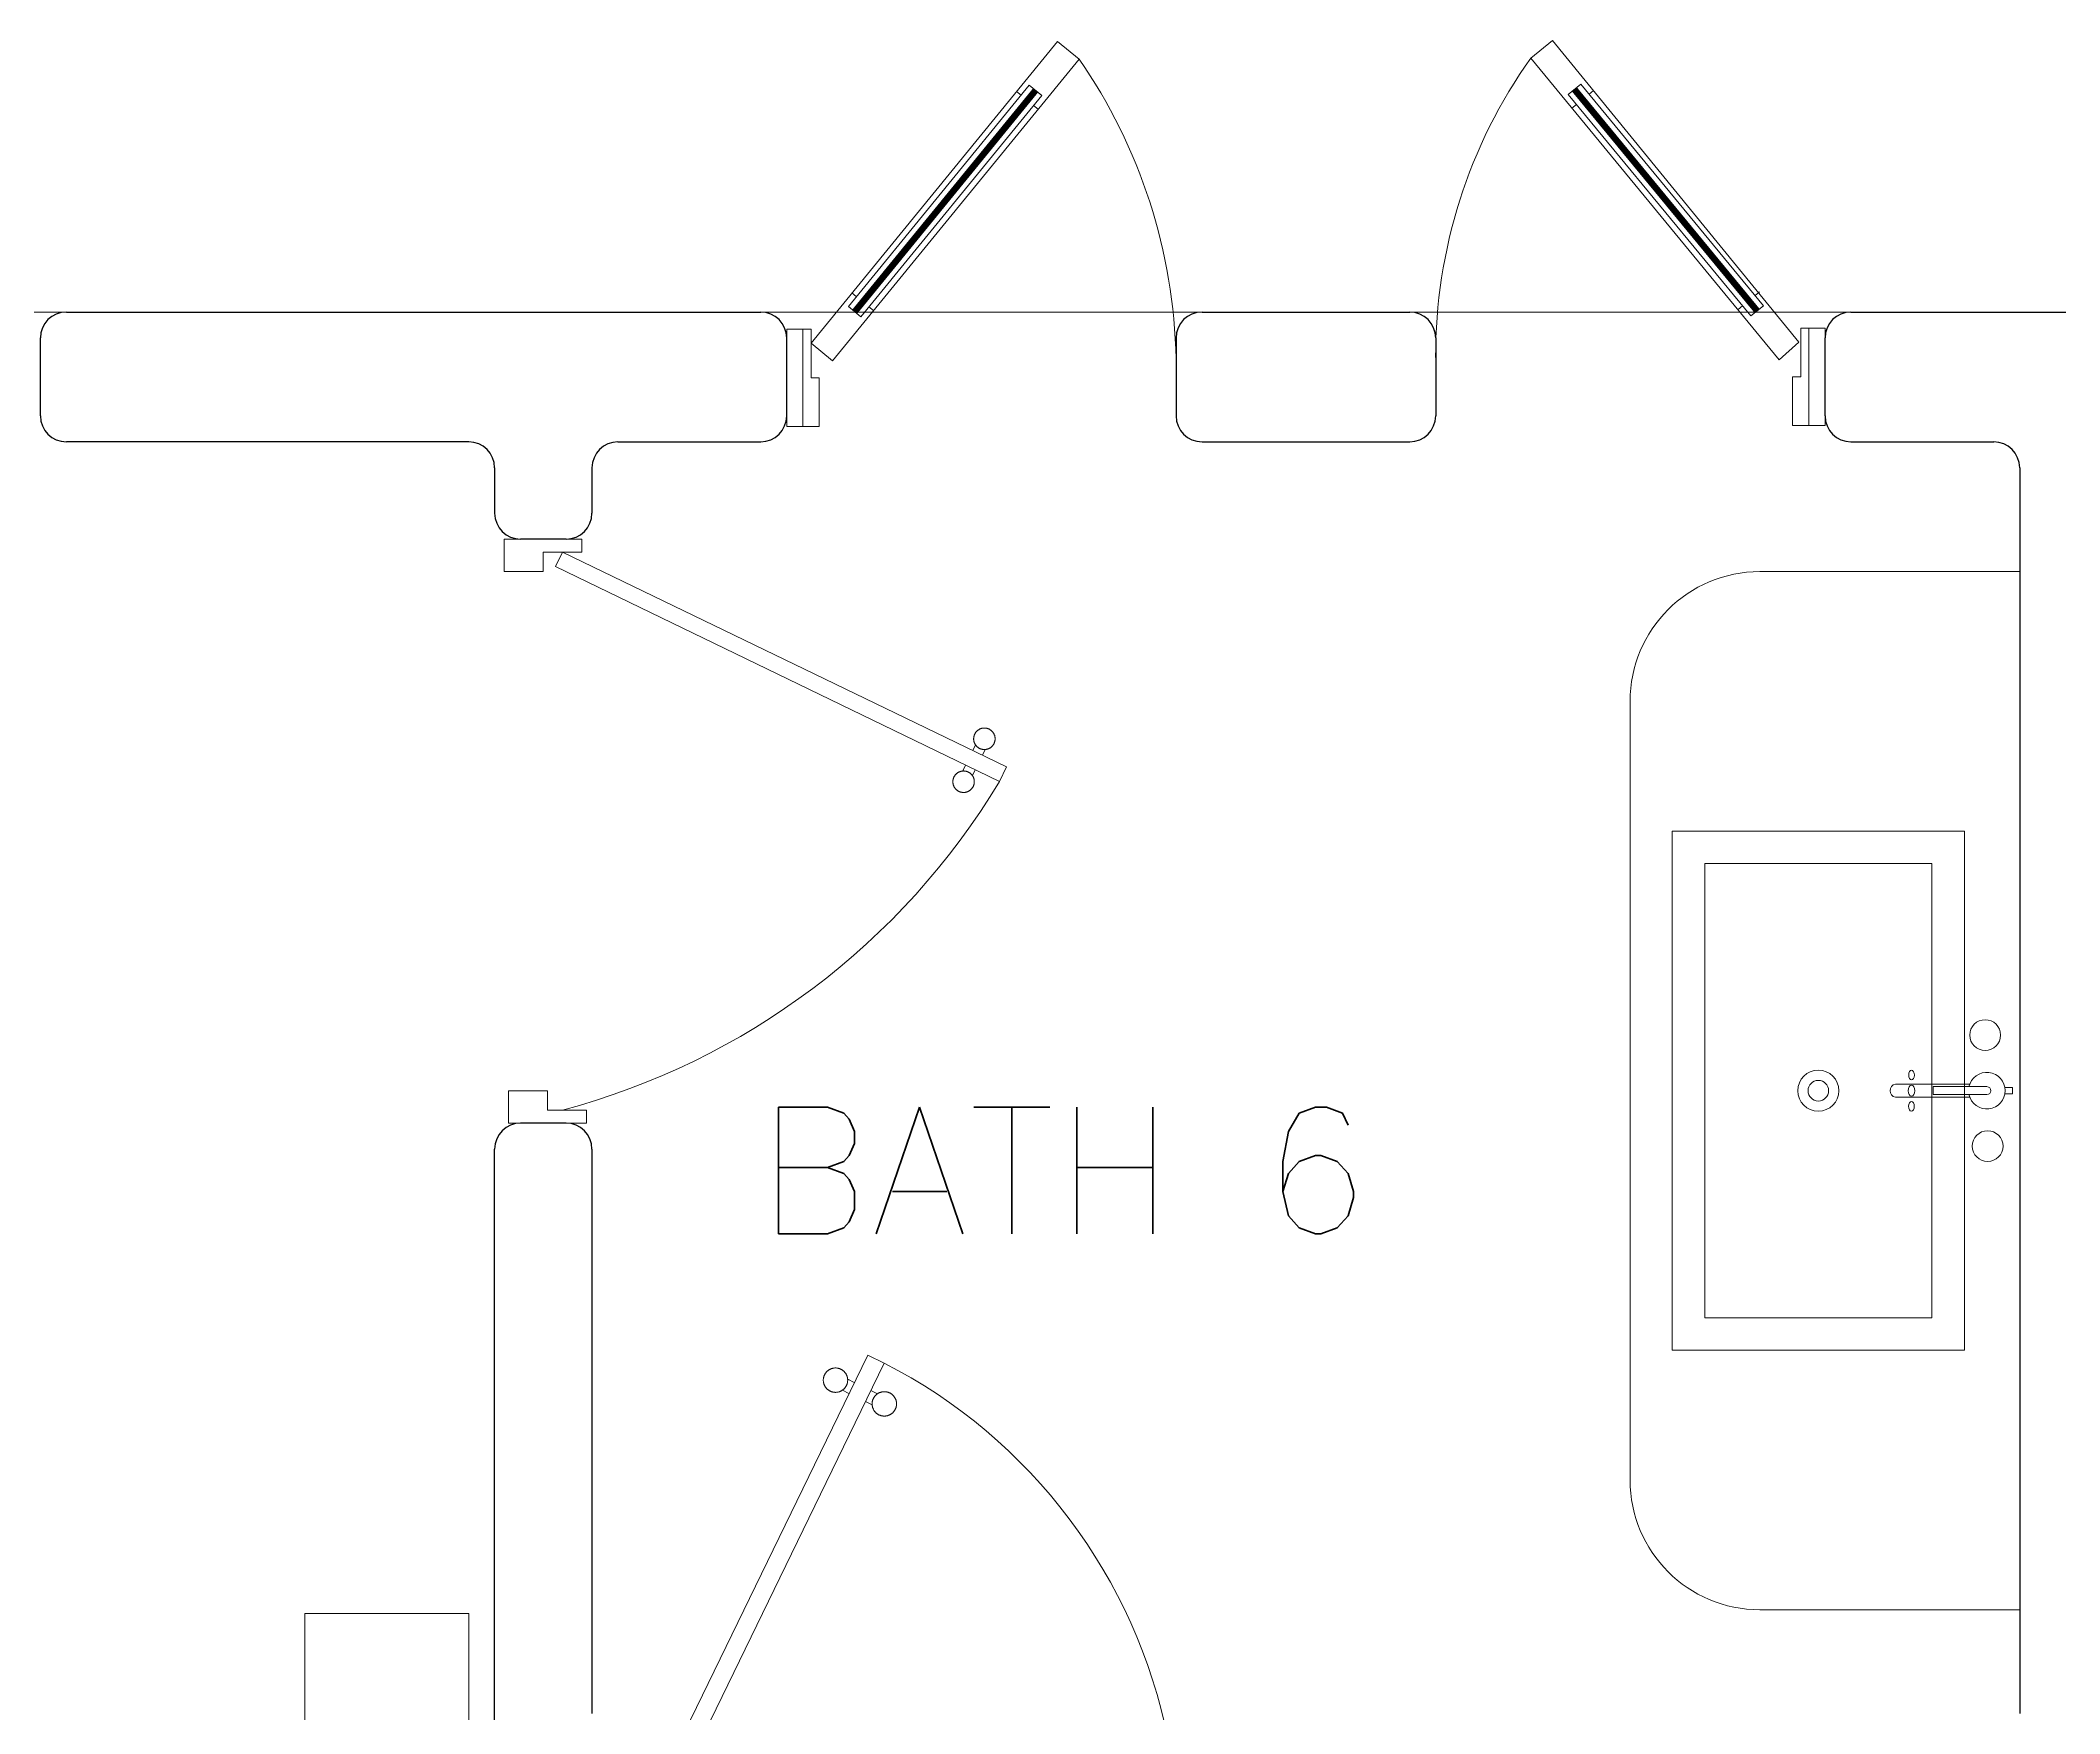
# Model space of a CAD drawing. Header units: metres. Extents: x -44 to 358, y -286 to 66.
# Drawn here: x 29.792 to 32.903, y -73.025 to -70.447 of the extents above; entities that cross this region are included whole.
import ezdxf

# ---------------------------------------------------------------- set-up
doc = ezdxf.new("R2010")
doc.units = ezdxf.units.M
doc.header["$LTSCALE"] = 0.3
doc.layers.add('1', color=1, linetype='Continuous')
doc.layers.add('TEXTOS', color=4, linetype='Continuous')
for name, color, linetype, lineweight in [('A-DOOR', 7, 'Continuous', 5), ('A-WALL', 7, 'Continuous', 30), ('baños', 141, 'Continuous', 0), ('Columnas', 7, 'Continuous', 18), ('MOBILIARIOS', 252, 'Continuous', 0), ('piscina', 7, 'Continuous', 0), ('piso', 251, 'Continuous', 18)]:
    doc.layers.add(name, color=color, linetype=linetype, lineweight=lineweight)

# ---------------------------------------------------------------- blocks, each defined once
blk = doc.blocks.new('P90')
at = {"layer": 'A-DOOR'}
for p, q in [((-0.0476, -0.8576), (0.6364, -0.5264)), ((0.6473, -0.5489), (0.6364, -0.5264)), ((-0.0368, -0.88), (0.6473, -0.5489)), ((0.5843, -0.5517), (0.58, -0.5427)), ((0.5992, -0.5445), (0.5949, -0.5355)), ((0.5952, -0.5741), (0.5995, -0.5831)), ((0.6101, -0.5669), (0.6144, -0.5759)), ((-0.0368, -0.88), (-0.0476, -0.8576))]:
    blk.add_line(p, q, dxfattribs=at)
for points in [[(-0.06, -0.02), (-0.06, -0.05), (-0.12, -0.05), (-0.12, 0), (0, 0), (0, -0.02)], [(-0.0668, -0.88), (-0.0668, -0.85), (-0.1268, -0.85), (-0.1268, -0.9), (-0.0068, -0.9), (-0.0068, -0.88)]]:
    blk.add_lwpolyline(points, close=True, dxfattribs=at)
blk.add_arc((-0.3259, -1.105), 1.1228, 31.0139, 75.0797, dxfattribs=at)
for points in [[(0.5812, -0.5096), (0.5857, -0.5096), (0.5933, -0.5141), (0.5977, -0.5218), (0.5977, -0.5306), (0.5933, -0.5383), (0.5856, -0.5427), (0.5767, -0.5427), (0.5691, -0.5383), (0.5647, -0.5306), (0.5647, -0.5217), (0.5691, -0.514), (0.5768, -0.5096), (0.5812, -0.5096)], [(0.6133, -0.5758), (0.6177, -0.5758), (0.6254, -0.5803), (0.6298, -0.5879), (0.6298, -0.5968), (0.6253, -0.6045), (0.6176, -0.6089), (0.6088, -0.6089), (0.6011, -0.6044), (0.5967, -0.5967), (0.5967, -0.5879), (0.6011, -0.5802), (0.6088, -0.5758), (0.6133, -0.5758)]]:
    blk.add_open_spline(points, degree=2, dxfattribs=at)
blk = doc.blocks.new('A$C3685e79b')
at = {"layer": 'A-DOOR'}
for p, q in [((0.0125, 0.05), (0.3248, 0.6926)), ((0.3248, 0.6926), (0.3503, 0.6802)), ((0.038, 0.0376), (0.3503, 0.6802)), ((0.3042, 0.6503), (0.294, 0.6552)), ((0.296, 0.6333), (0.2858, 0.6383)), ((0.3297, 0.6379), (0.3399, 0.6329)), ((0.3215, 0.621), (0.3317, 0.616)), ((0.038, 0.0376), (0.0125, 0.05))]:
    blk.add_line(p, q, dxfattribs=at)
for points in [[(0, 0), (0.025, 0), (0.025, 0.025), (0.0125, 0.025), (0.0125, 0.1), (0, 0.1), (0, 0)], [(0.8, 0), (0.775, 0), (0.775, 0.025), (0.7875, 0.025), (0.7875, 0.1), (0.8, 0.1), (0.8, 0)]]:
    blk.add_lwpolyline(points, dxfattribs=at)
blk.add_arc((-0.0309, -0.0619), 0.8343, 11.1901, 62.8126, dxfattribs=at)
for points in [[(0.294, 0.6539), (0.294, 0.659), (0.289, 0.6677), (0.2802, 0.6727), (0.2702, 0.6727), (0.2614, 0.6677), (0.2564, 0.6589), (0.2564, 0.6489), (0.2614, 0.6401), (0.2702, 0.6351), (0.2803, 0.6351), (0.289, 0.6401), (0.294, 0.6489), (0.294, 0.6539)], [(0.3693, 0.6173), (0.3693, 0.6224), (0.3642, 0.6311), (0.3555, 0.6361), (0.3454, 0.6361), (0.3367, 0.6311), (0.3316, 0.6224), (0.3317, 0.6123), (0.3367, 0.6035), (0.3454, 0.5985), (0.3555, 0.5985), (0.3643, 0.6036), (0.3693, 0.6123), (0.3693, 0.6173)]]:
    blk.add_open_spline(points, degree=2, dxfattribs=at)
blk = doc.blocks.new('A$C8d867532')
at = {"layer": 'baños', "linetype": 'Continuous'}
blk.add_line((0.0395, 0.4062, 0), (0.1223, 0.4062, 0.0004), dxfattribs=at)
at = {"layer": 'baños'}
for points in [[(0.0743, 0.8), (0.5243, 0.8), (0.5243, 0), (0.0743, 0)], [(0.1243, 0.75), (0.4743, 0.75), (0.4743, 0.05), (0.1243, 0.05)]]:
    blk.add_lwpolyline(points, close=True, dxfattribs=at)
at = {"layer": 'baños', "linetype": 'Continuous'}
for points, elevation in [([(0.0114, 0.405), (0.0005, 0.405), (0, 0.4043), (0, 0.3957)], 0), ([(0.1223, 0.4062), (0.1223, 0.3939)], 0.0004), ([(0, 0.3957), (0.0005, 0.395), (0.0114, 0.395)], 0)]:
    blk.add_lwpolyline(points, dxfattribs=dict(at, elevation=elevation))
blk.add_lwpolyline([(0.0672, 0.3939, -9.082434), (0.0672, 0.4062)], format="xyb", dxfattribs=at)
at = {"layer": 'baños', "linetype": 'Continuous', "elevation": 0}
for points in [[(0.0333, 0.4, -0.385153), (0.0395, 0.4062), (0.0395, 0.4062)], [(0.0661, 0.4101), (0.1804, 0.4101, -0.363105), (0.1887, 0.4, -0.363105), (0.1804, 0.39), (0.0661, 0.39)], [(0.0333, 0.4, 0.385153), (0.0395, 0.3939), (0.0395, 0.3939)]]:
    blk.add_lwpolyline(points, format="xyb", dxfattribs=at)
at = {"layer": 'baños', "linetype": 'Continuous', "extrusion": (1.31781e-06, -1, -8.43443e-26), "elevation": -0.3939}
blk.add_lwpolyline([(0.1223, 0.0004), (0.0395, 0)], close=True, dxfattribs=at)
at = {"layer": 'baños', "linetype": 'Continuous'}
for centre, radius in [((0.0422, 0.4857), 0.0237), ((0.2993, 0.4), 0.0317), ((0.2993, 0.4), 0.0159), ((0.0384, 0.3146), 0.0237)]:
    blk.add_circle(centre, radius, dxfattribs=at)
at = {"layer": 'baños', "linetype": 'Continuous', "extrusion": (3.61622e-27, 8.43443e-26, -1)}
for centre, major_axis, ratio in [((0.1558, 0.4), (0, -0.0085), 0.599546), ((0.1557, 0.424), (0.00005, -0.0075), 0.581577), ((0.1558, 0.376), (0.00005, -0.0075), 0.581577)]:
    blk.add_ellipse(centre, major_axis=major_axis, ratio=ratio, dxfattribs=at)
at = {"layer": 'baños', "linetype": 'Continuous', "flags": 8}
for tag, p in [('TRADENAME', (0.1887, 0.4, 0)), ('MODELNUMBER', (0.1887, 0.4, 0)), ('MATERIAL', (0.1888, 0.4, 0)), ('PRODUCT', (0.1888, 0.4, 0))]:
    blk.add_attdef(tag, p, '', height=0.0000254, rotation=270.0001, dxfattribs=at)
at = {"layer": 'baños', "linetype": 'Continuous'}
for tag, p in [('MATERIAL', (0.299, 0.3999)), ('PRODUCT', (0.299, 0.3999)), ('TRADENAME', (0.2991, 0.3999)), ('MODELNUMBER', (0.2991, 0.3999))]:
    blk.add_attdef(tag, p, '', height=0.0000254, rotation=90.0001, dxfattribs=at)
blk = doc.blocks.new('PL BASE 1N NASAS 09')
at = {"layer": 'A-DOOR', "extrusion": (0, 0, -1)}
for p, q in [((-109.4199, -34.9157), (-109.4269, -34.91)), ((-108.5449, -34.9142), (-108.5379, -34.9085)), ((-109.4006, -34.9315), (-109.3936, -34.9372)), ((-108.5642, -34.93), (-108.5712, -34.9357)), ((-109.6738, -35.2259), (-109.6808, -35.2203)), ((-108.2888, -35.2244), (-108.2818, -35.2187)), ((-109.6545, -35.2418), (-109.6475, -35.2475)), ((-108.3081, -35.2402), (-108.3151, -35.2459))]:
    blk.add_line(p, q, dxfattribs=at)
for points in [[(109.7436, -35.2977), (109.3636, -34.8326), (109.3303, -34.8598), (109.7103, -35.3249)], [(108.2212, -35.2961), (108.6012, -34.831), (108.6344, -34.8582), (108.2518, -35.3233)], [(109.3879, -34.916), (109.6667, -35.2573), (109.686, -35.2414), (109.4073, -34.9002)], [(108.5769, -34.9145), (108.2955, -35.2557), (108.2761, -35.2399), (108.5575, -34.8987)]]:
    blk.add_lwpolyline(points, close=True, dxfattribs=at)
at = {"layer": 'A-DOOR'}
for points in [[(-109.7561, -35.2763), (-109.7811, -35.2763), (-109.7811, -35.4263), (-109.7561, -35.4263)], [(-109.7311, -35.4263), (-109.7311, -35.3513), (-109.7436, -35.3513), (-109.7436, -35.2763), (-109.7561, -35.2763), (-109.7561, -35.4263)], [(-108.2311, -35.4247), (-108.2311, -35.3497), (-108.2185, -35.3497), (-108.2185, -35.2747), (-108.206, -35.2747), (-108.206, -35.4247)], [(-108.206, -35.2747), (-108.1811, -35.2747), (-108.1811, -35.4247), (-108.206, -35.4247)]]:
    blk.add_lwpolyline(points, close=True, dxfattribs=at)
at = {"layer": 'A-DOOR', "extrusion": (0, 0, -1)}
for centre, radius, start, end in [((110.0217, -35.3382), 0.8407, 145.3159, 178.8974), ((107.989, -35.3174), 0.7921, 359.8307, 35.4269)]:
    blk.add_arc(centre, radius, start, end, dxfattribs=at)
at = {"layer": 'A-WALL'}
for p, q in [((-110.8911, -35.2497), (-109.8211, -35.2497)), ((-109.1411, -35.2497), (-108.821, -35.2497)), ((-108.1411, -35.2497), (-107.6211, -35.2497)), ((-110.9311, -35.4097), (-110.9311, -35.2897)), ((-109.7811, -35.4097), (-109.7811, -35.2897)), ((-109.1811, -35.2897), (-109.1811, -35.4097)), ((-108.781, -35.2897), (-108.781, -35.4097)), ((-108.1811, -35.4097), (-108.1811, -35.2897)), ((-110.2711, -35.4497), (-110.8911, -35.4497)), ((-110.0411, -35.4497), (-109.8211, -35.4497)), ((-109.1411, -35.4497), (-108.821, -35.4497)), ((-108.1411, -35.4497), (-107.9211, -35.4497)), ((-110.2311, -35.4897), (-110.2311, -35.5597)), ((-110.0811, -35.4897), (-110.0811, -35.5597)), ((-107.8811, -35.4897), (-107.8811, -37.4097)), ((-110.1211, -35.5997), (-110.1911, -35.5997)), ((-110.1211, -36.4997), (-110.1911, -36.4997)), ((-110.2311, -39.9097), (-110.2311, -36.5397)), ((-110.0811, -36.5397), (-110.0811, -37.4097))]:
    blk.add_line(p, q, dxfattribs=at)
for centre, start, end in [((-110.8911, -35.2897), 90, 180), ((-109.8211, -35.2897), 0, 90), ((-109.1411, -35.2897), 90, 180), ((-108.821, -35.2897), 0, 90), ((-108.1411, -35.2897), 90, 180), ((-110.8911, -35.4097), 180, 270), ((-109.8211, -35.4097), 270, 0), ((-109.1411, -35.4097), 180, 270), ((-108.821, -35.4097), 270, 0), ((-108.1411, -35.4097), 180, 270), ((-110.2711, -35.4897), 0, 90), ((-110.0411, -35.4897), 90, 180), ((-107.9211, -35.4897), 0, 90), ((-110.1911, -35.5597), 180, 270), ((-110.1211, -35.5597), 270, 0), ((-110.1911, -36.5397), 90, 180), ((-110.1211, -36.5397), 0, 90)]:
    blk.add_arc(centre, 0.04, start, end, dxfattribs=at)
at = {"layer": 'baños'}
for p, q in [((-108.2815, -35.6497), (-107.8815, -35.6497)), ((-108.4815, -35.8497), (-108.4815, -37.0497)), ((-108.2815, -37.2497), (-107.8815, -37.2497))]:
    blk.add_line(p, q, dxfattribs=at)
for centre, start, end in [((-108.2815, -35.8497), 90, 180), ((-108.2815, -37.0497), 180, 270)]:
    blk.add_arc(centre, 0.2, start, end, dxfattribs=at)
at = {"layer": 'piscina', "extrusion": (0, 0, -1), "const_width": 0.01}
for points in [[(109.3976, -34.9081), (109.6763, -35.2493)], [(108.5672, -34.9066), (108.2858, -35.2478)]]:
    blk.add_lwpolyline(points, dxfattribs=at)
at = {"layer": 'piso'}
for p, q in [((-110.8911, -35.2497), (-113.7711, -35.2497)), ((-109.1411, -35.2497), (-109.8211, -35.2497)), ((-108.1411, -35.2497), (-108.821, -35.2497))]:
    blk.add_line(p, q, dxfattribs=at)
blk.add_blockref('A$C3685e79b', (-109.9811, -37.5497))
at = {"layer": '1'}
ref = blk.add_blockref('A$C8d867532', (-107.8921, -36.8497), dxfattribs=dict(at, xscale=-1))
ref.add_attrib('MATERIAL', 'VITREOUS CHINA', (-108.1911, -36.4498), dxfattribs={"layer": 'baños', "linetype": 'Continuous', "height": 0.0000254, "rotation": 89.9999})
ref.add_attrib('PRODUCT', 'BATHROOM SINK', (-108.1911, -36.4498), dxfattribs={"layer": 'baños', "linetype": 'Continuous', "height": 0.0000254, "rotation": 89.9999})
ref.add_attrib('TRADENAME', 'VOX', (-108.1912, -36.4498), dxfattribs={"layer": 'baños', "linetype": 'Continuous', "height": 0.0000254, "rotation": 89.9999})
ref.add_attrib('MODELNUMBER', 'K-5373', (-108.1912, -36.4498), dxfattribs={"layer": 'baños', "linetype": 'Continuous', "height": 0.0000254, "rotation": 89.9999})
ref.add_attrib('MATERIAL', 'BRASS', (-108.0809, -36.4497, 0), dxfattribs={"layer": 'baños', "linetype": 'Continuous', "height": 0.0000254, "rotation": 269.9999})
ref.add_attrib('PRODUCT', 'FAUCETS', (-108.0809, -36.4497, 0), dxfattribs={"layer": 'baños', "linetype": 'Continuous', "height": 0.0000254, "rotation": 269.9999})
ref.add_attrib('TRADENAME', 'PURIST', (-108.0808, -36.4497, 0), dxfattribs={"layer": 'baños', "linetype": 'Continuous', "height": 0.0000254, "rotation": 269.9999})
ref.add_attrib('MODELNUMBER', 'K-14404-4A', (-108.0808, -36.4497, 0), dxfattribs={"layer": 'baños', "linetype": 'Continuous', "height": 0.0000254, "rotation": 269.9999})
at = {"layer": 'A-DOOR', "xscale": -1, "rotation": 180}
blk.add_blockref('P90', (-110.0897, -36.4997), dxfattribs=at)
at = {"layer": 'TEXTOS', "insert": (-109.9607, -36.6702), "char_height": 0.195, "width": 3.404877, "attachment_point": 7}
blk.add_mtext('{\\Fromans|c0; BATH 6}', dxfattribs=at)
blk = doc.blocks.new('A$C58f5b6b7')
at = {"layer": 'MOBILIARIOS'}
for points in [[(0, 0.2526), (2, 0.2526), (2, 0), (0, 0)], [(0.382, 0.1596), (0.382, 0.1691), (1.618, 0.1691), (1.618, 0.1596)]]:
    blk.add_lwpolyline(points, close=True, dxfattribs=at)
for points in [[(1.6059, 0.1595), (1.5823, 0.1372), (1, 0.1372), (0.4177, 0.1372), (0.3941, 0.1595)], [(1.5823, 0.1372), (1.54, 0.0973), (0.46, 0.0973), (0.4177, 0.1372)]]:
    blk.add_lwpolyline(points, dxfattribs=at)
for points, degree in [([(0.4512, 0.2382, -0.0047), (0.4469, 0.2461, -0.0047), (0.4415, 0.2461, -0.0047), (0.4325, 0.2461, -0.0047), (0.4368, 0.237, -0.0047)], 3), ([(0.4368, 0.237, -0.0047), (0.4526, 0.2031, -0.0047), (0.4683, 0.1691, -0.0047)], 2), ([(0.4885, 0.1691, -0.0047), (0.4698, 0.2037, -0.0047), (0.4512, 0.2382, -0.0047)], 2), ([(1.5115, 0.1691, -0.0047), (1.5302, 0.2037, -0.0047), (1.5488, 0.2382, -0.0047)], 2), ([(1.5632, 0.237, -0.0047), (1.5474, 0.2031, -0.0047), (1.5317, 0.1691, -0.0047)], 2), ([(1.5488, 0.2382, -0.0047), (1.5531, 0.2461, -0.0047), (1.5585, 0.2461, -0.0047), (1.5675, 0.2461, -0.0047), (1.5632, 0.237, -0.0047)], 3), ([(0.4368, 0.0172, -0.0047), (0.4554, 0.0572, -0.0047), (0.474, 0.0973, -0.0047)], 2), ([(0.4951, 0.0973, -0.0047), (0.4731, 0.0566, -0.0047), (0.4512, 0.016, -0.0047)], 2), ([(1.5049, 0.0973), (1.5269, 0.0566), (1.5488, 0.016)], 2), ([(1.5632, 0.0172), (1.5446, 0.0572), (1.526, 0.0973)], 2)]:
    blk.add_open_spline(points, degree=degree, dxfattribs=at)
for points in [[(0.4512, 0.016, -0.0047), (0.4469, 0.0081, -0.0047), (0.4415, 0.0081, -0.0047), (0.4325, 0.0081, -0.0047), (0.4368, 0.0172, -0.0047)], [(1.5488, 0.016), (1.5531, 0.0081), (1.5585, 0.0081), (1.5675, 0.0081), (1.5632, 0.0172)]]:
    blk.add_open_spline(points, degree=3, knots=[-0.08544201, -0.08544201, -0.08544201, -0.08544201, -0.04272101, 0, 0, 0, 0], dxfattribs=at)
blk = doc.blocks.new('A$C74a5ad94')
at = {"layer": 'baños'}
blk.add_blockref('PL BASE 1N NASAS 09', (131.4957, 56.1498), dxfattribs=at)
at = {"layer": 'MOBILIARIOS', "rotation": 90.00000000000001}
blk.add_blockref('A$C58f5b6b7', (21.2247, 16.8946, 0.0047), dxfattribs=at)

msp = doc.modelspace()

# ---------------------------------------------------------------- block references
at = {"layer": 'Columnas', "ltscale": 0.2}
msp.add_blockref('A$C74a5ad94', (9.2272544, -91.7655679), dxfattribs=at)

doc.saveas('drawing.dxf')
